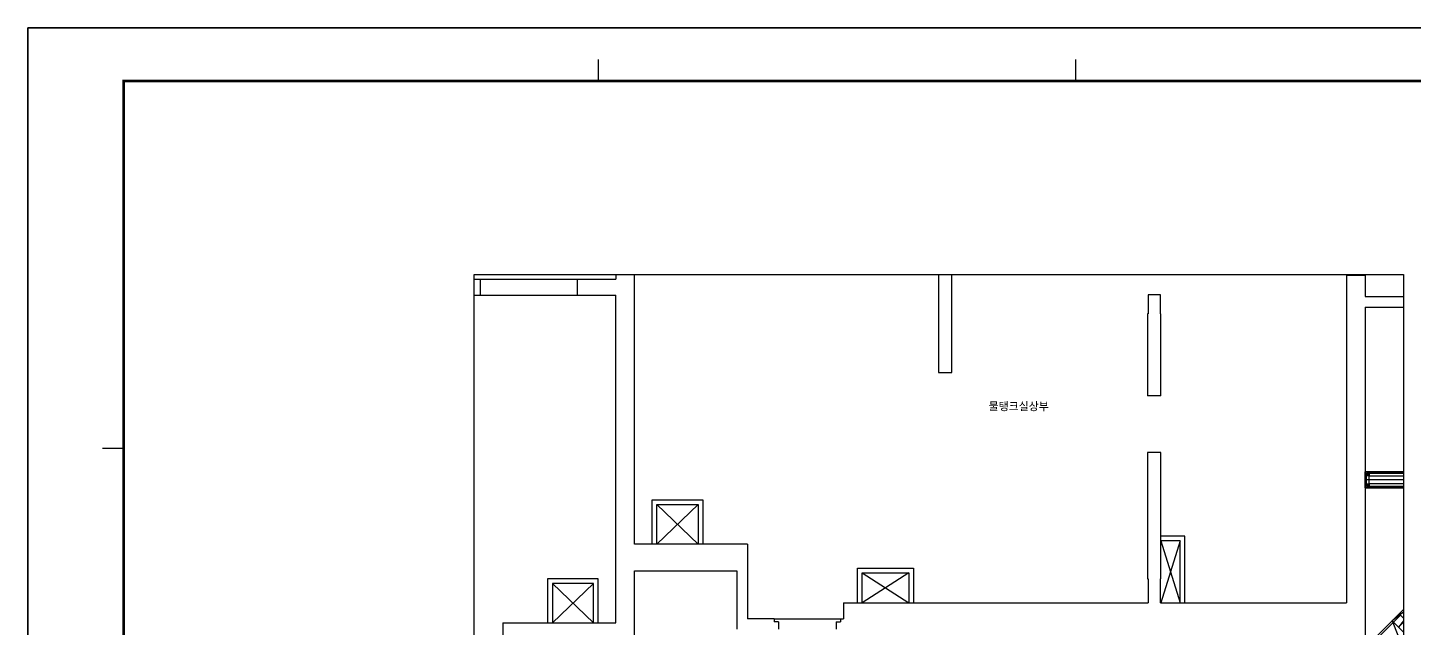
# Model space of a CAD drawing. Header units: millimetres. Extents: x 1050967 to 1092967, y 394713 to 424413.
# Drawn here: x 1050967 to 1076963, y 413140 to 424413 of the extents above; entities that cross this region are included whole.
import ezdxf
from ezdxf.enums import TextEntityAlignment as Align

# ---------------------------------------------------------------- set-up
doc = ezdxf.new("R2010")
doc.units = ezdxf.units.MM
doc.header["$LTSCALE"] = 100
doc.layers.add('l4', color=4, linetype='Continuous')
doc.layers.add('SHEET', color=7, linetype='Continuous')
doc.layers.add('작업', color=105, linetype='Continuous', plot=False)
doc.styles.add('돋음', font='Dotum.ttf')

# ---------------------------------------------------------------- blocks, each defined once
blk = doc.blocks.new('XR-SHEET')
at = {"layer": 'SHEET', "color": 8}
blk.add_lwpolyline([(968805, -371140), (1010805, -371140), (1010805, -400840), (968805, -400840)], close=True, dxfattribs=at)
for points in [[(979505, -372140), (979505, -371740)], [(988455, -372140), (988455, -371740)], [(970605, -379040), (970205, -379040)]]:
    blk.add_lwpolyline(points, dxfattribs=at)
at = {"layer": 'SHEET', "const_width": 50}
blk.add_lwpolyline([(970605, -372140), (1009805, -372140), (1009805, -399840), (970605, -399840)], close=True, dxfattribs=at)

msp = doc.modelspace()

# ---------------------------------------------------------------- linework, layer by layer
at = {"layer": 'l4'}
for p, q in [((1059340, 419691, 109971), (1059454, 419691, 109971)), ((1059454, 419691, 109971), (1061274, 419691, 109971)), ((1059454, 419391, 109971), (1059454, 419691, 109971)), ((1061274, 419391, 109971), (1061274, 419691, 109971)), ((1061274, 419691, 109971), (1061994, 419691, 109971)), ((1061994, 419784, 109971), (1061994, 419691, 109971)), ((1062344, 414721, 109971), (1062344, 419784, 109971)), ((1068044, 419784, 109971), (1068044, 417941, 109971)), ((1068294, 417941, 109971), (1068294, 419784, 109971)), ((1075694, 419771, 109971), (1075694, 419784, 109971)), ((1075694, 419771, 109971), (1075694, 413621, 109971)), ((1075694, 419771, 109971), (1076044, 419771, 109971)), ((1076044, 419784, 109971), (1076044, 419771, 109971)), ((1076044, 419771, 109971), (1076044, 419371, 109971)), ((1059340, 419391, 109971), (1059454, 419391, 109971)), ((1059454, 419391, 109971), (1061274, 419391, 109971)), ((1061274, 419391, 109971), (1061994, 419391, 109971)), ((1061994, 413241, 109971), (1061994, 419391, 109971)), ((1071974, 419401, 109971), (1071974, 419041, 109971)), ((1072204, 419401, 109971), (1071974, 419401, 109971)), ((1072204, 419041, 109971), (1072204, 419401, 109971)), ((1076044, 419371, 109971), (1076761, 419371, 109971)), ((1076044, 419171, 109971), (1076044, 404441, 109971)), ((1076044, 419171, 109971), (1076761, 419171, 109971)), ((1071964, 419041, 109971), (1071964, 417501, 109971)), ((1071974, 419041, 109971), (1071964, 419041, 109971)), ((1072214, 419041, 109971), (1072204, 419041, 109971)), ((1072214, 417501, 109971), (1072214, 419041, 109971)), ((1068044, 417941, 109971), (1068294, 417941, 109971)), ((1072214, 417501, 109971), (1071964, 417501, 109971)), ((1071964, 416441, 109971), (1071964, 414071, 109971)), ((1072214, 416441, 109971), (1071964, 416441, 109971)), ((1072214, 414071, 109971), (1072214, 416441, 109971)), ((1076044, 416080, 54985), (1076761, 416080, 54985)), ((1076761, 416080, 54985), (1076044, 416080, 54985)), ((1076044, 416080, 54985), (1076044, 415780, 54985)), ((1076044, 415780, 54985), (1076044, 416080, 54985)), ((1076044, 416080, 54985), (1076761, 416080, 54985)), ((1076069, 416005, 54985), (1076119, 416055, 54985)), ((1076069, 416055, 54985), (1076119, 416005, 54985)), ((1076069, 416055, 54985), (1076119, 416055, 54985)), ((1076069, 416005, 54985), (1076069, 416055, 54985)), ((1076069, 415805, 54985), (1076069, 416055, 54985)), ((1076069, 416055, 54985), (1076761, 416055, 54985)), ((1076119, 416005, 54985), (1076069, 416005, 54985)), ((1076119, 416055, 54985), (1076119, 416005, 54985)), ((1076119, 415855, 54985), (1076119, 416005, 54985)), ((1076119, 416005, 54985), (1076761, 416005, 54985)), ((1076761, 415930, 54985), (1076044, 415930, 54985)), ((1076044, 415780, 54985), (1076761, 415780, 54985)), ((1076761, 415780, 54985), (1076044, 415780, 54985)), ((1076069, 415805, 54985), (1076119, 415855, 54985)), ((1076069, 415855, 54985), (1076119, 415805, 54985)), ((1076069, 415855, 54985), (1076119, 415855, 54985)), ((1076069, 415805, 54985), (1076069, 415855, 54985)), ((1076119, 415805, 54985), (1076069, 415805, 54985)), ((1076761, 415805, 54985), (1076069, 415805, 54985)), ((1076119, 415855, 54985), (1076119, 415805, 54985)), ((1076761, 415855, 54985), (1076119, 415855, 54985)), ((1062674, 414721, 54985), (1062674, 415551, 54985)), ((1062674, 415551, 54985), (1063624, 415551, 54985)), ((1063534, 414721, 54985), (1062764, 415461, 54985)), ((1063534, 415461, 54985), (1062764, 414721, 54985)), ((1062764, 414721, 54985), (1062764, 415461, 54985)), ((1062764, 415461, 54985), (1063534, 415461, 54985)), ((1063534, 415461, 54985), (1063534, 414721, 54985)), ((1063624, 415551, 54985), (1063624, 414721, 54985)), ((1064464, 414721, 109971), (1062344, 414721, 109971)), ((1064464, 414721, 109971), (1064464, 413321, 109971)), ((1072664, 414871, 54985), (1072214, 414871, 54985)), ((1072214, 414781, 54985), (1072574, 413621, 54985)), ((1072574, 414781, 54985), (1072214, 413621, 54985)), ((1072574, 414781, 54985), (1072214, 414781, 54985)), ((1072574, 413621, 54985), (1072574, 414781, 54985)), ((1072664, 413621, 54985), (1072664, 414871, 54985)), ((1062344, 412741, 109971), (1062344, 414221, 109971)), ((1062344, 414221, 109971), (1064264, 414221, 109971)), ((1064264, 414221, 109971), (1064264, 413121, 109971)), ((1066524, 413621, 54985), (1066524, 414271, 54985)), ((1066524, 414271, 54985), (1067574, 414271, 54985)), ((1067484, 414181, 54985), (1066614, 413621, 54985)), ((1066614, 414181, 54985), (1067484, 413621, 54985)), ((1066614, 413621, 54985), (1066614, 414181, 54985)), ((1066614, 414181, 54985), (1067484, 414181, 54985)), ((1067484, 414181, 54985), (1067484, 413621, 54985)), ((1067574, 414271, 54985), (1067574, 413621, 54985)), ((1061664, 414071, 54985), (1060714, 414071, 54985)), ((1060714, 414071, 54985), (1060714, 413241, 54985)), ((1061574, 413981, 54985), (1060804, 413241, 54985)), ((1060804, 413981, 54985), (1061574, 413241, 54985)), ((1061574, 413981, 54985), (1060804, 413981, 54985)), ((1060804, 413981, 54985), (1060804, 413241, 54985)), ((1061574, 413241, 54985), (1061574, 413981, 54985)), ((1061664, 413241, 54985), (1061664, 414071, 54985)), ((1071964, 414071, 109971), (1071974, 414071, 109971)), ((1071974, 414071, 109971), (1071974, 413621, 109971)), ((1072204, 413621, 109971), (1072204, 414071, 109971)), ((1072204, 414071, 109971), (1072214, 414071, 109971)), ((1066264, 413621, 109971), (1071974, 413621, 109971)), ((1066264, 413621, 109971), (1066264, 413321, 109971)), ((1072204, 413621, 109971), (1075694, 413621, 109971)), ((1076044, 413621, 109971), (1076044, 413611, 109971)), ((1076761, 413494, 54985), (1076221, 412955, 54985)), ((1076262, 412941, 54985), (1076707, 413387, 54985)), ((1076761, 413443, 54985), (1076547, 413280, 54985)), ((1076707, 413387, 54985), (1076761, 413333, 54985)), ((1059874, 413241, 109971), (1061994, 413241, 109971)), ((1059874, 413241, 109971), (1059874, 411841, 109971)), ((1064964, 413321, 109971), (1064464, 413321, 109971)), ((1064964, 413321, 109971), (1064964, 413261, 109971)), ((1064964, 413321, 109971), (1066204, 413321, 109971)), ((1065044, 413261, 109971), (1064964, 413261, 109971)), ((1065044, 413261, 109971), (1065044, 413121, 109971)), ((1066124, 413261, 109971), (1066124, 413121, 109971)), ((1066124, 413261, 109971), (1066204, 413261, 109971)), ((1066204, 413321, 109971), (1066204, 413261, 109971)), ((1066204, 413321, 109971), (1066264, 413321, 109971)), ((1076547, 413280, 54985), (1076761, 412743, 54985)), ((1076547, 413280, 54985), (1076667, 413160, 54985)), ((1076761, 413283, 54985), (1076667, 413160, 54985)), ((1076667, 413160, 54985), (1076761, 413253, 54985)), ((1076761, 413066, 54985), (1076667, 413160, 54985))]:
    msp.add_line(p, q, dxfattribs=at)
at = {"layer": 'l4', "elevation": 109971}
msp.add_lwpolyline([(1059340, 419784), (1076761, 419784), (1076761, 402313), (1059340, 402313)], close=True, dxfattribs=at)
at = {"layer": '작업', "elevation": 54985}
for points in [[(1050967, 394713), (1092967, 394713), (1092967, 424413), (1050967, 424413)], [(1088467, 423413), (1052767, 423413), (1052767, 395713), (1088467, 395713)]]:
    msp.add_lwpolyline(points, close=True, dxfattribs=at)

# ---------------------------------------------------------------- block references
msp.add_blockref('XR-SHEET', (82162, 795554, 54985))

# ---------------------------------------------------------------- texts
at = {"layer": 'l4', "style": '돋음'}
msp.add_text('물탱크실상부', height=150, dxfattribs=at).set_placement((1069547, 417306, 54985), align=Align.MIDDLE_CENTER)

doc.saveas('drawing.dxf')
